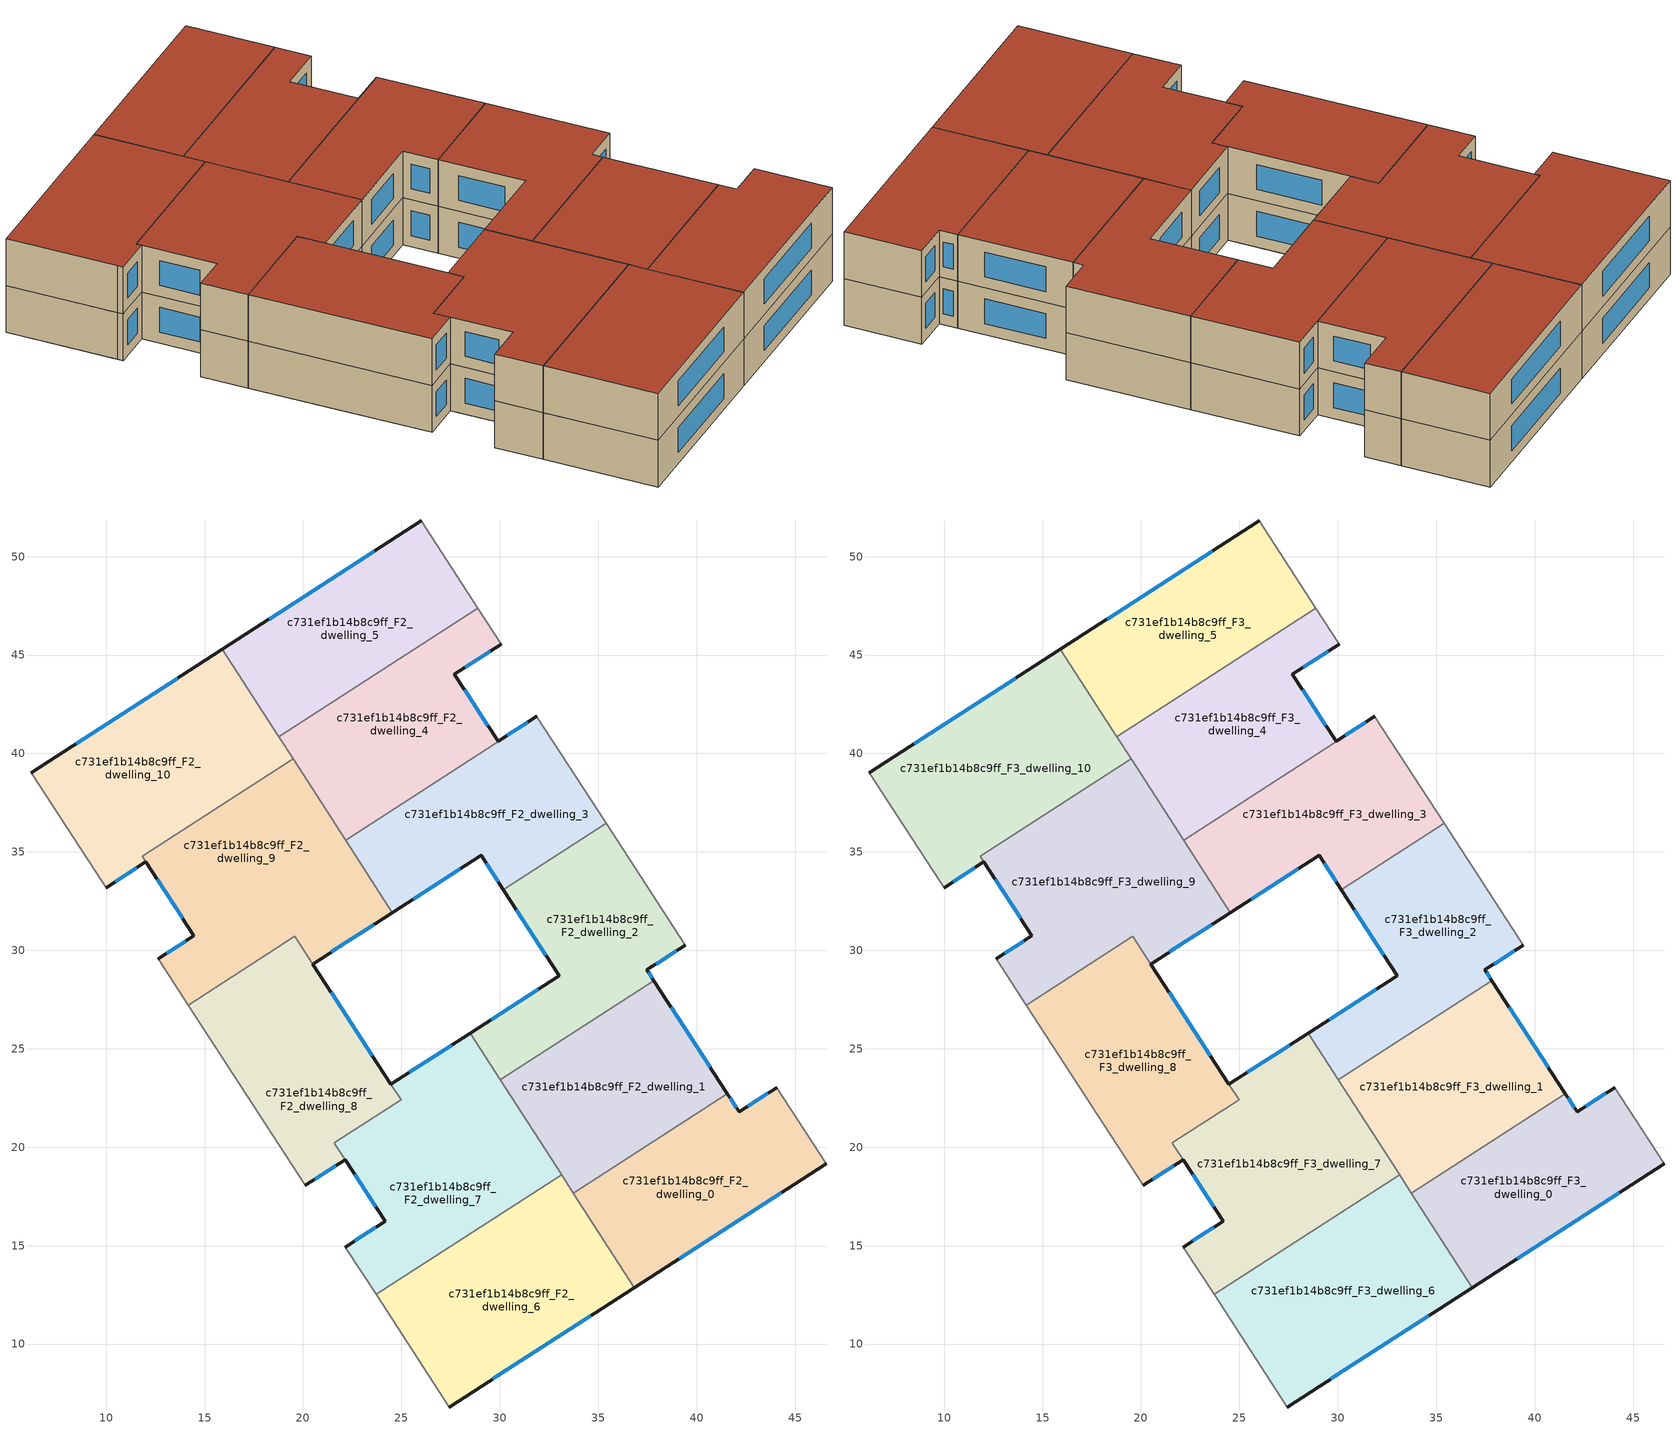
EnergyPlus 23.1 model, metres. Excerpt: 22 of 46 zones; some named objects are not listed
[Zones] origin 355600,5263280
c731ef1b14b8c9ff_F2_dwelling_0
 floor to c731ef1b14b8c9ff_F1_dwelling_0 (EU_floor_Construction): 44.06,23.02 46.57,19.15 36.84,12.87 33.74,17.67 41.56,22.72 42.16,21.8 z6
 wall outside (EU_wall_Construction): 36.84,12.87 46.57,19.15 / 44.06,23.02 42.16,21.8 41.56,22.72 z6:9
 wall to c731ef1b14b8c9ff_F2_dwelling_1 (EU_wall_Construction): 41.56,22.72 33.74,17.67 z6:9
 wall adiabatic (EU_wall_Construction): 46.57,19.15 44.06,23.02 z6:9
 wall to c731ef1b14b8c9ff_F2_dwelling_6 (EU_wall_Construction): 33.74,17.67 36.84,12.87 z6:9
 window (EU_Window_Construction): 39.12,14.35 44.29,17.68 / 42.02,22.01 41.7,22.5 / 43.62,22.73 42.6,22.08 z6.7:8.3
c731ef1b14b8c9ff_F2_dwelling_1
 floor to c731ef1b14b8c9ff_F1_dwelling_1 (EU_floor_Construction): 37.83,28.46 41.56,22.72 33.74,17.67 30.03,23.43 z6
 wall outside (EU_wall_Construction): 41.56,22.72 37.83,28.46 z6:9
 wall to c731ef1b14b8c9ff_F2_dwelling_2 (EU_wall_Construction): 37.83,28.46 30.03,23.43 z6:9
 wall to c731ef1b14b8c9ff_F2_dwelling_7 (EU_wall_Construction): 30.03,23.43 33.14,18.61 z6:9
 wall to c731ef1b14b8c9ff_F2_dwelling_6 (EU_wall_Construction): 33.14,18.6 33.74,17.67 z6:9
 window (EU_Window_Construction): 40.68,24.07 38.7,27.12 z6.7:8.3
c731ef1b14b8c9ff_F2_dwelling_10
 floor to c731ef1b14b8c9ff_F1_dwelling_11 (EU_floor_Construction): 15.91,45.29 18.9,40.66 11.23,35.71 12.02,34.5 10,33.19 6.21,39.03 z6
 floor to c731ef1b14b8c9ff_F1_dwelling_10 (EU_floor_Construction): 18.9,40.66 19.5,39.73 11.84,34.79 12.02,34.5 11.23,35.71 z6
 wall outside (EU_wall_Construction): 15.91,45.29 6.21,39.03 / 10,33.19 12.02,34.5 z6:9
 wall adiabatic (EU_wall_Construction): 6.21,39.03 9.81,33.48 10,33.19 z6:9
 wall to c731ef1b14b8c9ff_F2_dwelling_5 (EU_wall_Construction): 18.78,40.84 15.91,45.29 z6:9
 wall to c731ef1b14b8c9ff_F2_dwelling_9 (EU_wall_Construction): 12.02,34.5 11.84,34.79 19.5,39.73 z6:9
 wall to c731ef1b14b8c9ff_F2_dwelling_4 (EU_wall_Construction): 19.5,39.73 18.78,40.84 z6:9
 window (EU_Window_Construction): 13.63,43.82 8.48,40.5 / 10.48,33.5 11.55,34.19 z6.7:8.3
c731ef1b14b8c9ff_F2_dwelling_2
 floor to c731ef1b14b8c9ff_F1_dwelling_2 (EU_floor_Construction): 35.41,36.45 39.43,30.27 37.47,29.01 37.83,28.46 30.03,23.43 28.49,25.8 33.01,28.72 30.18,33.08 z6
 wall outside (EU_wall_Construction): 30.18,33.08 33.01,28.72 28.49,25.8 / 37.83,28.46 37.47,29.01 39.43,30.27 z6:9
 wall to c731ef1b14b8c9ff_F2_dwelling_3 (EU_wall_Construction): 35.41,36.45 30.18,33.08 z6:9
 wall adiabatic (EU_wall_Construction): 39.43,30.27 35.41,36.45 z6:9
 wall to c731ef1b14b8c9ff_F2_dwelling_7 (EU_wall_Construction): 28.49,25.8 30.02,23.43 z6:9
 window (EU_Window_Construction): 31.95,28.03 29.55,26.49 / 30.84,32.05 32.34,29.74 / 37.93,29.3 38.97,29.98 / 37.75,28.59 37.56,28.88 z6.7:8.3
c731ef1b14b8c9ff_F2_dwelling_3
 floor to c731ef1b14b8c9ff_F1_dwelling_3 (EU_floor_Construction): 31.89,41.88 35.41,36.45 30.18,33.08 29.04,34.83 24.54,31.92 22.17,35.6 z6
 wall outside (EU_wall_Construction): 24.54,31.92 29.04,34.83 30.18,33.08 z6:9
 wall to c731ef1b14b8c9ff_F2_dwelling_4 (EU_wall_Construction): 31.89,41.88 22.17,35.6 z6:9
 wall adiabatic (EU_wall_Construction): 35.41,36.45 31.89,41.88 z6:9
 wall to c731ef1b14b8c9ff_F2_dwelling_9 (EU_wall_Construction): 22.17,35.6 24.54,31.92 z6:9
 window (EU_Window_Construction): 25.6,32.6 27.99,34.15 / 29.31,34.42 29.91,33.49 z6.7:8.3
c731ef1b14b8c9ff_F2_dwelling_4
 floor to c731ef1b14b8c9ff_F1_dwelling_4 (EU_floor_Construction): 30.06,45.55 27.7,44.03 29.91,40.62 31.88,41.89 31.89,41.88 22.17,35.6 18.78,40.84 28.88,47.37 z6
 wall outside (EU_wall_Construction): 31.88,41.89 29.91,40.62 27.7,44.03 30.06,45.55 z6:9
 wall to c731ef1b14b8c9ff_F2_dwelling_5 (EU_wall_Construction): 28.88,47.37 18.78,40.84 z6:9
 wall adiabatic (EU_wall_Construction): 30.06,45.55 28.88,47.37 / 31.89,41.88 31.88,41.89 z6:9
 wall to c731ef1b14b8c9ff_F2_dwelling_9 (EU_wall_Construction): 19.5,39.73 22.17,35.6 z6:9
 window (EU_Window_Construction): 28.25,44.38 29.51,45.19 / 29.39,41.42 28.22,43.23 / 31.42,41.59 30.37,40.91 z6.7:8.3
c731ef1b14b8c9ff_F2_dwelling_5
 floor to c731ef1b14b8c9ff_F1_dwelling_5 (EU_floor_Construction): 26,51.81 28.88,47.37 18.78,40.84 15.91,45.29 z6
 wall outside (EU_wall_Construction): 26,51.81 15.91,45.29 z6:9
 wall adiabatic (EU_wall_Construction): 28.88,47.37 26,51.81 z6:9
 window (EU_Window_Construction): 23.63,50.28 18.28,46.82 z6.7:8.3
c731ef1b14b8c9ff_F2_dwelling_6
 floor to c731ef1b14b8c9ff_F1_dwelling_6 (EU_floor_Construction): 33.75,17.65 36.84,12.87 27.43,6.8 24.34,11.57 z6
 floor to c731ef1b14b8c9ff_F1_dwelling_7 (EU_floor_Construction): 33.14,18.61 33.75,17.65 24.34,11.57 23.72,12.52 z6
 wall outside (EU_wall_Construction): 27.43,6.8 36.84,12.87 z6:9
 wall adiabatic (EU_wall_Construction): 23.72,12.52 27.43,6.8 z6:9
 wall to c731ef1b14b8c9ff_F2_dwelling_7 (EU_wall_Construction): 33.14,18.61 23.72,12.52 z6:9
 window (EU_Window_Construction): 29.64,8.23 34.63,11.45 z6.7:8.3
c731ef1b14b8c9ff_F2_dwelling_7
 floor to c731ef1b14b8c9ff_F1_dwelling_7 (EU_floor_Construction): 30.43,22.8 33.14,18.61 23.72,12.52 22.16,14.93 24.18,16.24 23.02,18.03 z6
 floor to c731ef1b14b8c9ff_F1_dwelling_8 (EU_floor_Construction): 28.49,25.8 30.43,22.8 23.02,18.03 21.6,20.21 24.98,22.4 24.46,23.2 z6
 wall outside (EU_wall_Construction): 28.49,25.8 24.46,23.2 / 22.15,19.37 24.18,16.24 22.16,14.93 z6:9
 wall adiabatic (EU_wall_Construction): 22.16,14.93 23.72,12.52 z6:9
 wall to c731ef1b14b8c9ff_F2_dwelling_8 (EU_wall_Construction): 24.46,23.2 24.98,22.4 21.6,20.21 22.15,19.37 z6:9
 window (EU_Window_Construction): 23.71,15.93 22.63,15.24 / 27.55,25.19 25.41,23.81 / 22.63,18.63 23.71,16.97 z6.7:8.3
c731ef1b14b8c9ff_F2_dwelling_8
 floor to c731ef1b14b8c9ff_F1_dwelling_8 (EU_floor_Construction): 22.14,26.78 24.98,22.4 21.59,20.21 22.15,19.37 20.12,18.06 16.73,23.29 z6
 floor to c731ef1b14b8c9ff_F1_dwelling_9 (EU_floor_Construction): 19.59,30.71 22.14,26.78 16.73,23.29 14.18,27.22 z6
 wall outside (EU_wall_Construction): 20.12,18.06 22.15,19.37 / 24.46,23.21 20.5,29.31 z6:9
 wall adiabatic (EU_wall_Construction): 14.18,27.22 20.12,18.06 z6:9
 wall to c731ef1b14b8c9ff_F2_dwelling_9 (EU_wall_Construction): 20.5,29.31 19.59,30.71 14.18,27.22 z6:9
 window (EU_Window_Construction): 20.6,18.37 21.67,19.06 / 23.53,24.64 21.43,27.87 z6.7:8.3
c731ef1b14b8c9ff_F2_dwelling_9
 floor to c731ef1b14b8c9ff_F1_dwelling_10 (EU_floor_Construction): 19.5,39.73 22.41,35.22 14.76,30.28 12.03,34.49 11.84,34.79 z6
 floor to c731ef1b14b8c9ff_F1_dwelling_9 (EU_floor_Construction): 22.41,35.22 24.54,31.92 20.5,29.3 19.59,30.71 14.18,27.22 12.65,29.58 14.46,30.74 14.76,30.28 z6
 wall outside (EU_wall_Construction): 12.03,34.49 14.46,30.74 12.65,29.58 / 20.5,29.3 24.54,31.92 z6:9
 wall adiabatic (EU_wall_Construction): 12.65,29.58 14.18,27.22 z6:9
 window (EU_Window_Construction): 12.6,33.61 13.89,31.62 / 21.45,29.92 23.59,31.31 / 14.04,30.47 13.07,29.85 z6.7:8.3
c731ef1b14b8c9ff_F3_dwelling_0
 floor to c731ef1b14b8c9ff_F2_dwelling_0 (EU_floor_Construction): 44.06,23.02 46.57,19.15 36.84,12.87 33.74,17.67 41.56,22.72 42.16,21.8 z9
 wall outside (EU_wall_Construction): 36.84,12.87 46.57,19.15 / 44.06,23.02 42.16,21.8 41.56,22.72 z9:12
 wall to c731ef1b14b8c9ff_F3_dwelling_1 (EU_wall_Construction): 41.56,22.72 33.74,17.67 z9:12
 wall adiabatic (EU_wall_Construction): 46.57,19.15 44.06,23.02 z9:12
 wall to c731ef1b14b8c9ff_F3_dwelling_6 (EU_wall_Construction): 33.74,17.67 36.84,12.87 z9:12
 window (EU_Window_Construction): 39.12,14.35 44.29,17.68 / 42.02,22.01 41.7,22.5 / 43.62,22.73 42.6,22.08 z9.7:11.3
 roof outside (EU_roof_Construction): 46.57,19.15 44.06,23.02 42.16,21.8 41.56,22.72 33.74,17.67 36.84,12.87 z12
c731ef1b14b8c9ff_F3_dwelling_1
 floor to c731ef1b14b8c9ff_F2_dwelling_1 (EU_floor_Construction): 37.83,28.46 41.56,22.72 33.74,17.67 30.03,23.43 z9
 wall outside (EU_wall_Construction): 41.56,22.72 37.83,28.46 z9:12
 wall to c731ef1b14b8c9ff_F3_dwelling_2 (EU_wall_Construction): 37.83,28.46 30.03,23.43 z9:12
 wall to c731ef1b14b8c9ff_F3_dwelling_7 (EU_wall_Construction): 30.03,23.43 33.14,18.61 z9:12
 wall to c731ef1b14b8c9ff_F3_dwelling_6 (EU_wall_Construction): 33.14,18.6 33.74,17.67 z9:12
 window (EU_Window_Construction): 40.68,24.07 38.7,27.12 z9.7:11.3
 roof outside (EU_roof_Construction): 41.56,22.72 37.83,28.46 30.03,23.43 33.74,17.67 z12
c731ef1b14b8c9ff_F3_dwelling_10
 floor to c731ef1b14b8c9ff_F2_dwelling_10 (EU_floor_Construction): 15.91,45.29 19.5,39.73 11.84,34.79 12.02,34.5 10,33.19 9.81,33.48 6.21,39.03 z9
 wall outside (EU_wall_Construction): 15.91,45.29 6.21,39.03 / 10,33.19 12.02,34.5 z9:12
 wall adiabatic (EU_wall_Construction): 6.21,39.03 9.81,33.48 10,33.19 z9:12
 wall to c731ef1b14b8c9ff_F3_dwelling_5 (EU_wall_Construction): 18.78,40.84 15.91,45.29 z9:12
 wall to c731ef1b14b8c9ff_F3_dwelling_9 (EU_wall_Construction): 12.02,34.5 11.84,34.79 19.5,39.73 z9:12
 wall to c731ef1b14b8c9ff_F3_dwelling_4 (EU_wall_Construction): 19.5,39.73 18.78,40.84 z9:12
 window (EU_Window_Construction): 13.63,43.82 8.48,40.5 / 10.48,33.5 11.55,34.19 z9.7:11.3
 roof outside (EU_roof_Construction): 19.5,39.73 15.91,45.29 6.21,39.03 9.81,33.48 10,33.19 12.02,34.5 11.84,34.79 z12
c731ef1b14b8c9ff_F3_dwelling_2
 floor to c731ef1b14b8c9ff_F2_dwelling_2 (EU_floor_Construction): 35.41,36.45 39.43,30.27 37.47,29.01 37.83,28.46 30.03,23.43 28.49,25.8 33.01,28.72 30.18,33.08 z9
 wall outside (EU_wall_Construction): 30.18,33.08 33.01,28.72 28.49,25.8 / 37.83,28.46 37.47,29.01 39.43,30.27 z9:12
 wall to c731ef1b14b8c9ff_F3_dwelling_3 (EU_wall_Construction): 35.41,36.45 30.18,33.08 z9:12
 wall adiabatic (EU_wall_Construction): 39.43,30.27 35.41,36.45 z9:12
 wall to c731ef1b14b8c9ff_F3_dwelling_7 (EU_wall_Construction): 28.49,25.8 30.02,23.43 z9:12
 window (EU_Window_Construction): 31.95,28.03 29.55,26.49 / 30.84,32.05 32.34,29.74 / 37.93,29.3 38.97,29.98 / 37.75,28.59 37.56,28.88 z9.7:11.3
 roof outside (EU_roof_Construction): 37.83,28.46 37.47,29.01 39.43,30.27 35.41,36.45 30.18,33.08 33.01,28.72 28.49,25.8 30.03,23.43 z12
c731ef1b14b8c9ff_F3_dwelling_3
 floor to c731ef1b14b8c9ff_F2_dwelling_3 (EU_floor_Construction): 31.89,41.88 35.41,36.45 30.18,33.08 29.04,34.83 24.54,31.92 22.17,35.6 z9
 wall outside (EU_wall_Construction): 24.54,31.92 29.04,34.83 30.18,33.08 z9:12
 wall to c731ef1b14b8c9ff_F3_dwelling_4 (EU_wall_Construction): 31.89,41.88 22.17,35.6 z9:12
 wall adiabatic (EU_wall_Construction): 35.41,36.45 31.89,41.88 z9:12
 wall to c731ef1b14b8c9ff_F3_dwelling_9 (EU_wall_Construction): 22.17,35.6 24.54,31.92 z9:12
 window (EU_Window_Construction): 25.6,32.6 27.99,34.15 / 29.31,34.42 29.91,33.49 z9.7:11.3
 roof outside (EU_roof_Construction): 35.41,36.45 31.89,41.88 22.17,35.6 24.54,31.92 29.04,34.83 30.18,33.08 z12
c731ef1b14b8c9ff_F3_dwelling_4
 floor to c731ef1b14b8c9ff_F2_dwelling_4 (EU_floor_Construction): 30.06,45.55 27.7,44.03 29.91,40.62 31.88,41.89 31.89,41.88 22.17,35.6 18.78,40.84 28.88,47.37 z9
 wall outside (EU_wall_Construction): 31.88,41.89 29.91,40.62 27.7,44.03 30.06,45.55 z9:12
 wall to c731ef1b14b8c9ff_F3_dwelling_5 (EU_wall_Construction): 28.88,47.37 18.78,40.84 z9:12
 wall adiabatic (EU_wall_Construction): 30.06,45.55 28.88,47.37 / 31.89,41.88 31.88,41.89 z9:12
 wall to c731ef1b14b8c9ff_F3_dwelling_9 (EU_wall_Construction): 19.5,39.73 22.17,35.6 z9:12
 window (EU_Window_Construction): 28.25,44.38 29.51,45.19 / 29.39,41.42 28.22,43.23 / 31.42,41.59 30.37,40.91 z9.7:11.3
 roof outside (EU_roof_Construction): 29.91,40.62 27.7,44.03 30.06,45.55 28.88,47.37 18.78,40.84 22.17,35.6 31.89,41.88 31.88,41.89 z12
c731ef1b14b8c9ff_F3_dwelling_5
 floor to c731ef1b14b8c9ff_F2_dwelling_5 (EU_floor_Construction): 26,51.81 28.88,47.37 18.78,40.84 15.91,45.29 z9
 wall outside (EU_wall_Construction): 26,51.81 15.91,45.29 z9:12
 wall adiabatic (EU_wall_Construction): 28.88,47.37 26,51.81 z9:12
 window (EU_Window_Construction): 23.63,50.28 18.28,46.82 z9.7:11.3
 roof outside (EU_roof_Construction): 28.88,47.37 26,51.81 15.91,45.29 18.78,40.84 z12
c731ef1b14b8c9ff_F3_dwelling_6
 floor to c731ef1b14b8c9ff_F2_dwelling_6 (EU_floor_Construction): 33.14,18.61 36.84,12.87 27.43,6.8 23.72,12.52 z9
 wall outside (EU_wall_Construction): 27.43,6.8 36.84,12.87 z9:12
 wall adiabatic (EU_wall_Construction): 23.72,12.52 27.43,6.8 z9:12
 wall to c731ef1b14b8c9ff_F3_dwelling_7 (EU_wall_Construction): 33.14,18.61 23.72,12.52 z9:12
 window (EU_Window_Construction): 29.64,8.23 34.63,11.45 z9.7:11.3
 roof outside (EU_roof_Construction): 36.84,12.87 33.14,18.61 23.72,12.52 27.43,6.8 z12
c731ef1b14b8c9ff_F3_dwelling_7
 floor to c731ef1b14b8c9ff_F2_dwelling_7 (EU_floor_Construction): 28.49,25.8 33.14,18.61 23.72,12.52 22.16,14.93 24.18,16.24 21.6,20.21 24.98,22.4 24.46,23.2 z9
 wall outside (EU_wall_Construction): 28.49,25.8 24.46,23.2 / 22.15,19.37 24.18,16.24 22.16,14.93 z9:12
 wall adiabatic (EU_wall_Construction): 22.16,14.93 23.72,12.52 z9:12
 wall to c731ef1b14b8c9ff_F3_dwelling_8 (EU_wall_Construction): 24.46,23.2 24.98,22.4 21.6,20.21 22.15,19.37 z9:12
 window (EU_Window_Construction): 23.71,15.93 22.63,15.24 / 27.55,25.19 25.41,23.81 / 22.63,18.63 23.71,16.97 z9.7:11.3
 roof outside (EU_roof_Construction): 33.14,18.61 28.49,25.8 24.46,23.2 24.98,22.4 21.6,20.21 24.18,16.24 22.16,14.93 23.72,12.52 z12
c731ef1b14b8c9ff_F3_dwelling_8
 floor to c731ef1b14b8c9ff_F2_dwelling_8 (EU_floor_Construction): 19.59,30.71 24.98,22.4 21.59,20.21 22.15,19.37 20.12,18.06 14.18,27.22 z9
 wall outside (EU_wall_Construction): 20.12,18.06 22.15,19.37 / 24.46,23.21 20.5,29.31 z9:12
 wall adiabatic (EU_wall_Construction): 14.18,27.22 20.12,18.06 z9:12
 wall to c731ef1b14b8c9ff_F3_dwelling_9 (EU_wall_Construction): 20.5,29.31 19.59,30.71 14.18,27.22 z9:12
 window (EU_Window_Construction): 20.6,18.37 21.67,19.06 / 23.53,24.64 21.43,27.87 z9.7:11.3
 roof outside (EU_roof_Construction): 22.15,19.37 21.59,20.21 24.98,22.4 19.59,30.71 14.18,27.22 20.12,18.06 z12
c731ef1b14b8c9ff_F3_dwelling_9
 floor to c731ef1b14b8c9ff_F2_dwelling_9 (EU_floor_Construction): 19.5,39.73 24.54,31.92 20.5,29.3 19.59,30.71 14.18,27.22 12.65,29.58 14.46,30.74 12.02,34.5 11.84,34.79 z9
 wall outside (EU_wall_Construction): 12.03,34.49 14.46,30.74 12.65,29.58 / 20.5,29.3 24.54,31.92 z9:12
 wall adiabatic (EU_wall_Construction): 12.65,29.58 14.18,27.22 z9:12
 window (EU_Window_Construction): 12.6,33.61 13.89,31.62 / 21.45,29.92 23.59,31.31 / 14.04,30.47 13.07,29.85 z9.7:11.3
 roof outside (EU_roof_Construction): 20.5,29.3 24.54,31.92 19.5,39.73 11.84,34.79 12.02,34.5 14.46,30.74 12.65,29.58 14.18,27.22 19.59,30.71 z12
[Building]
EU S2 Campaign: North Axis=0; Terrain=City; Solar Distribution=FullExterior
[Site:Location]
Budapest.Ferenc.Liszt.Intl.AP: Latitude=47.437; Longitude=19.256; Time Zone=1; Elevation=185
[SizingPeriod:WeatherFileDays]
AnnualSizingPeriod: Begin Month=1; Begin Day of Month=1; End Month=12; End Day of Month=31; Day of Week for Start Day=Monday; Use Weather File Daylight Saving Period=No; Use Weather File Rain and Snow Indicators=No
[MATERIAL]
EU_InternalMass_Material: Roughness=MediumRough; Thickness=0.1; Conductivity=1; Density=1800; Specific Heat=900; Thermal Absorptance=0.9; Solar Absorptance=0.7; Visible Absorptance=0.7
[MATERIAL:NOMASS] Roughness=MediumRough; Thermal Absorptance=0.9; Solar Absorptance=0.7; Visible Absorptance=0.7
Name | Thermal Resistance
EU_wall_NoMass | 0.832559
EU_roof_NoMass | 1.39638
EU_floor_NoMass | 0.872794
[WINDOWMATERIAL:SIMPLEGLAZINGSYSTEM]
EU_Window_SimpleGlazing: UFactor=2.79869; Solar Heat Gain Coefficient=0.75; Visible Transmittance=0.75
[CONSTRUCTION]
EU_wall_Construction: EU_wall_NoMass
EU_roof_Construction: EU_roof_NoMass
EU_floor_Construction: EU_floor_NoMass
EU_Window_Construction: EU_Window_SimpleGlazing
EU_InternalMass_Construction: EU_InternalMass_Material
[ZONE] Type=1; Multiplier=1; Ceiling Height=autocalculate; Floor Area=autocalculate; Part of Total Floor Area=Yes
Name | Volume
c731ef1b14b8c9ff_F2_dwelling_0; c731ef1b14b8c9ff_F3_dwelling_0; c731ef1b14b8c9ff_F2_dwelling_2; c731ef1b14b8c9ff_F3_dwelling_2 | 191.009
c731ef1b14b8c9ff_F2_dwelling_1; c731ef1b14b8c9ff_F3_dwelling_1 | 191.015
c731ef1b14b8c9ff_F2_dwelling_10; c731ef1b14b8c9ff_F3_dwelling_10 | 231.713
c731ef1b14b8c9ff_F2_dwelling_3; c731ef1b14b8c9ff_F3_dwelling_3 | 191.017
c731ef1b14b8c9ff_F2_dwelling_4; c731ef1b14b8c9ff_F3_dwelling_4 | 191.026
c731ef1b14b8c9ff_F2_dwelling_5; c731ef1b14b8c9ff_F3_dwelling_5 | 191.001
c731ef1b14b8c9ff_F2_dwelling_6; c731ef1b14b8c9ff_F3_dwelling_6 | 229.238
c731ef1b14b8c9ff_F2_dwelling_7; c731ef1b14b8c9ff_F3_dwelling_7 | 235.623
c731ef1b14b8c9ff_F2_dwelling_8; c731ef1b14b8c9ff_F3_dwelling_8 | 198.636
c731ef1b14b8c9ff_F2_dwelling_9 | 250.873
c731ef1b14b8c9ff_F3_dwelling_9 | 250.875
[INTERNALMASS] Construction=EU_InternalMass_Construction
Name | Zone or ZoneList | Surface Area
c731ef1b14b8c9ff_F2_dwelling_0_EU_InternalMass | c731ef1b14b8c9ff_F2_dwelling_0 | 63.6699
c731ef1b14b8c9ff_F2_dwelling_1_EU_InternalMass | c731ef1b14b8c9ff_F2_dwelling_1 | 63.6718
c731ef1b14b8c9ff_F2_dwelling_2_EU_InternalMass | c731ef1b14b8c9ff_F2_dwelling_2 | 63.6697
c731ef1b14b8c9ff_F2_dwelling_3_EU_InternalMass | c731ef1b14b8c9ff_F2_dwelling_3 | 63.6724
c731ef1b14b8c9ff_F2_dwelling_4_EU_InternalMass | c731ef1b14b8c9ff_F2_dwelling_4 | 63.6755
c731ef1b14b8c9ff_F2_dwelling_5_EU_InternalMass | c731ef1b14b8c9ff_F2_dwelling_5 | 63.6669
c731ef1b14b8c9ff_F2_dwelling_6_EU_InternalMass | c731ef1b14b8c9ff_F2_dwelling_6 | 76.4127
c731ef1b14b8c9ff_F2_dwelling_7_EU_InternalMass | c731ef1b14b8c9ff_F2_dwelling_7 | 78.5555
c731ef1b14b8c9ff_F2_dwelling_8_EU_InternalMass | c731ef1b14b8c9ff_F2_dwelling_8 | 66.2087
c731ef1b14b8c9ff_F2_dwelling_9_EU_InternalMass | c731ef1b14b8c9ff_F2_dwelling_9 | 83.6255
c731ef1b14b8c9ff_F2_dwelling_10_EU_InternalMass | c731ef1b14b8c9ff_F2_dwelling_10 | 77.2389
c731ef1b14b8c9ff_F3_dwelling_0_EU_InternalMass | c731ef1b14b8c9ff_F3_dwelling_0 | 63.6699
c731ef1b14b8c9ff_F3_dwelling_1_EU_InternalMass | c731ef1b14b8c9ff_F3_dwelling_1 | 63.6718
c731ef1b14b8c9ff_F3_dwelling_2_EU_InternalMass | c731ef1b14b8c9ff_F3_dwelling_2 | 63.6697
c731ef1b14b8c9ff_F3_dwelling_3_EU_InternalMass | c731ef1b14b8c9ff_F3_dwelling_3 | 63.6724
c731ef1b14b8c9ff_F3_dwelling_4_EU_InternalMass | c731ef1b14b8c9ff_F3_dwelling_4 | 63.6755
c731ef1b14b8c9ff_F3_dwelling_5_EU_InternalMass | c731ef1b14b8c9ff_F3_dwelling_5 | 63.6669
c731ef1b14b8c9ff_F3_dwelling_6_EU_InternalMass | c731ef1b14b8c9ff_F3_dwelling_6 | 76.4127
c731ef1b14b8c9ff_F3_dwelling_7_EU_InternalMass | c731ef1b14b8c9ff_F3_dwelling_7 | 78.5555
c731ef1b14b8c9ff_F3_dwelling_8_EU_InternalMass | c731ef1b14b8c9ff_F3_dwelling_8 | 66.2087
c731ef1b14b8c9ff_F3_dwelling_9_EU_InternalMass | c731ef1b14b8c9ff_F3_dwelling_9 | 83.6255
c731ef1b14b8c9ff_F3_dwelling_10_EU_InternalMass | c731ef1b14b8c9ff_F3_dwelling_10 | 77.2389
[OTHEREQUIPMENT] Fuel Type=Electricity; Design Level Calculation Method=Watts/Area; Power per Zone Floor Area=1; Fraction Latent=0; Fraction Radiant=0; Fraction Lost=0; Carbon Dioxide Generation Rate=0; EndUse Subcategory=EU_Step8_InternalGains
Name | Zone or ZoneList or Space or SpaceList | Schedule
EU_Step8_InternalGain_c731ef1b14b8c9ff_F2_dwelling_0_f000 | c731ef1b14b8c9ff_F2_dwelling_0 | EU_Step8_GainSchedule_c731ef1b14b8c9ff_F2_dwelling_0_f000
EU_Step8_InternalGain_c731ef1b14b8c9ff_F2_dwelling_1_f000 | c731ef1b14b8c9ff_F2_dwelling_1 | EU_Step8_GainSchedule_c731ef1b14b8c9ff_F2_dwelling_1_f000
EU_Step8_InternalGain_c731ef1b14b8c9ff_F2_dwelling_2_f000 | c731ef1b14b8c9ff_F2_dwelling_2 | EU_Step8_GainSchedule_c731ef1b14b8c9ff_F2_dwelling_2_f000
EU_Step8_InternalGain_c731ef1b14b8c9ff_F2_dwelling_3_f000 | c731ef1b14b8c9ff_F2_dwelling_3 | EU_Step8_GainSchedule_c731ef1b14b8c9ff_F2_dwelling_3_f000
EU_Step8_InternalGain_c731ef1b14b8c9ff_F2_dwelling_4_f000 | c731ef1b14b8c9ff_F2_dwelling_4 | EU_Step8_GainSchedule_c731ef1b14b8c9ff_F2_dwelling_4_f000
EU_Step8_InternalGain_c731ef1b14b8c9ff_F2_dwelling_5_f000 | c731ef1b14b8c9ff_F2_dwelling_5 | EU_Step8_GainSchedule_c731ef1b14b8c9ff_F2_dwelling_5_f000
EU_Step8_InternalGain_c731ef1b14b8c9ff_F2_dwelling_6_f000 | c731ef1b14b8c9ff_F2_dwelling_6 | EU_Step8_GainSchedule_c731ef1b14b8c9ff_F2_dwelling_6_f000
EU_Step8_InternalGain_c731ef1b14b8c9ff_F2_dwelling_7_f000 | c731ef1b14b8c9ff_F2_dwelling_7 | EU_Step8_GainSchedule_c731ef1b14b8c9ff_F2_dwelling_7_f000
EU_Step8_InternalGain_c731ef1b14b8c9ff_F2_dwelling_8_f000 | c731ef1b14b8c9ff_F2_dwelling_8 | EU_Step8_GainSchedule_c731ef1b14b8c9ff_F2_dwelling_8_f000
EU_Step8_InternalGain_c731ef1b14b8c9ff_F2_dwelling_9_f000 | c731ef1b14b8c9ff_F2_dwelling_9 | EU_Step8_GainSchedule_c731ef1b14b8c9ff_F2_dwelling_9_f000
EU_Step8_InternalGain_c731ef1b14b8c9ff_F2_dwelling_10_f000 | c731ef1b14b8c9ff_F2_dwelling_10 | EU_Step8_GainSchedule_c731ef1b14b8c9ff_F2_dwelling_10_f000
EU_Step8_InternalGain_c731ef1b14b8c9ff_F3_dwelling_0_f000 | c731ef1b14b8c9ff_F3_dwelling_0 | EU_Step8_GainSchedule_c731ef1b14b8c9ff_F3_dwelling_0_f000
EU_Step8_InternalGain_c731ef1b14b8c9ff_F3_dwelling_1_f000 | c731ef1b14b8c9ff_F3_dwelling_1 | EU_Step8_GainSchedule_c731ef1b14b8c9ff_F3_dwelling_1_f000
EU_Step8_InternalGain_c731ef1b14b8c9ff_F3_dwelling_2_f000 | c731ef1b14b8c9ff_F3_dwelling_2 | EU_Step8_GainSchedule_c731ef1b14b8c9ff_F3_dwelling_2_f000
EU_Step8_InternalGain_c731ef1b14b8c9ff_F3_dwelling_3_f000 | c731ef1b14b8c9ff_F3_dwelling_3 | EU_Step8_GainSchedule_c731ef1b14b8c9ff_F3_dwelling_3_f000
EU_Step8_InternalGain_c731ef1b14b8c9ff_F3_dwelling_4_f000 | c731ef1b14b8c9ff_F3_dwelling_4 | EU_Step8_GainSchedule_c731ef1b14b8c9ff_F3_dwelling_4_f000
EU_Step8_InternalGain_c731ef1b14b8c9ff_F3_dwelling_5_f000 | c731ef1b14b8c9ff_F3_dwelling_5 | EU_Step8_GainSchedule_c731ef1b14b8c9ff_F3_dwelling_5_f000
EU_Step8_InternalGain_c731ef1b14b8c9ff_F3_dwelling_6_f000 | c731ef1b14b8c9ff_F3_dwelling_6 | EU_Step8_GainSchedule_c731ef1b14b8c9ff_F3_dwelling_6_f000
EU_Step8_InternalGain_c731ef1b14b8c9ff_F3_dwelling_7_f000 | c731ef1b14b8c9ff_F3_dwelling_7 | EU_Step8_GainSchedule_c731ef1b14b8c9ff_F3_dwelling_7_f000
EU_Step8_InternalGain_c731ef1b14b8c9ff_F3_dwelling_8_f000 | c731ef1b14b8c9ff_F3_dwelling_8 | EU_Step8_GainSchedule_c731ef1b14b8c9ff_F3_dwelling_8_f000
EU_Step8_InternalGain_c731ef1b14b8c9ff_F3_dwelling_9_f000 | c731ef1b14b8c9ff_F3_dwelling_9 | EU_Step8_GainSchedule_c731ef1b14b8c9ff_F3_dwelling_9_f000
EU_Step8_InternalGain_c731ef1b14b8c9ff_F3_dwelling_10_f000 | c731ef1b14b8c9ff_F3_dwelling_10 | EU_Step8_GainSchedule_c731ef1b14b8c9ff_F3_dwelling_10_f000
[ZONEVENTILATION:DESIGNFLOWRATE] Schedule=EU_AlwaysOn; Design Flow Rate Calculation Method=AirChanges/Hour; Air Changes per Hour=0.475469; Ventilation Type=Natural; Fan Pressure Rise=0; Fan Total Efficiency=1; Constant Term Coefficient=1; Temperature Term Coefficient=0; Velocity Term Coefficient=0; Velocity Squared Term Coefficient=0; Minimum Indoor Temperature=-100; Maximum Indoor Temperature=100; Delta Temperature=-100; Minimum Outdoor Temperature=-100; Maximum Outdoor Temperature=100; Maximum Wind Speed=40
Name | Zone or ZoneList or Space or SpaceList
EU_ConstantAir_c731ef1b14b8c9ff_F2_dwelling_0 | c731ef1b14b8c9ff_F2_dwelling_0
EU_ConstantAir_c731ef1b14b8c9ff_F2_dwelling_1 | c731ef1b14b8c9ff_F2_dwelling_1
EU_ConstantAir_c731ef1b14b8c9ff_F2_dwelling_2 | c731ef1b14b8c9ff_F2_dwelling_2
EU_ConstantAir_c731ef1b14b8c9ff_F2_dwelling_3 | c731ef1b14b8c9ff_F2_dwelling_3
EU_ConstantAir_c731ef1b14b8c9ff_F2_dwelling_4 | c731ef1b14b8c9ff_F2_dwelling_4
EU_ConstantAir_c731ef1b14b8c9ff_F2_dwelling_5 | c731ef1b14b8c9ff_F2_dwelling_5
EU_ConstantAir_c731ef1b14b8c9ff_F2_dwelling_6 | c731ef1b14b8c9ff_F2_dwelling_6
EU_ConstantAir_c731ef1b14b8c9ff_F2_dwelling_7 | c731ef1b14b8c9ff_F2_dwelling_7
EU_ConstantAir_c731ef1b14b8c9ff_F2_dwelling_8 | c731ef1b14b8c9ff_F2_dwelling_8
EU_ConstantAir_c731ef1b14b8c9ff_F2_dwelling_9 | c731ef1b14b8c9ff_F2_dwelling_9
EU_ConstantAir_c731ef1b14b8c9ff_F2_dwelling_10 | c731ef1b14b8c9ff_F2_dwelling_10
EU_ConstantAir_c731ef1b14b8c9ff_F3_dwelling_0 | c731ef1b14b8c9ff_F3_dwelling_0
EU_ConstantAir_c731ef1b14b8c9ff_F3_dwelling_1 | c731ef1b14b8c9ff_F3_dwelling_1
EU_ConstantAir_c731ef1b14b8c9ff_F3_dwelling_2 | c731ef1b14b8c9ff_F3_dwelling_2
EU_ConstantAir_c731ef1b14b8c9ff_F3_dwelling_3 | c731ef1b14b8c9ff_F3_dwelling_3
EU_ConstantAir_c731ef1b14b8c9ff_F3_dwelling_4 | c731ef1b14b8c9ff_F3_dwelling_4
EU_ConstantAir_c731ef1b14b8c9ff_F3_dwelling_5 | c731ef1b14b8c9ff_F3_dwelling_5
EU_ConstantAir_c731ef1b14b8c9ff_F3_dwelling_6 | c731ef1b14b8c9ff_F3_dwelling_6
EU_ConstantAir_c731ef1b14b8c9ff_F3_dwelling_7 | c731ef1b14b8c9ff_F3_dwelling_7
EU_ConstantAir_c731ef1b14b8c9ff_F3_dwelling_8 | c731ef1b14b8c9ff_F3_dwelling_8
EU_ConstantAir_c731ef1b14b8c9ff_F3_dwelling_9 | c731ef1b14b8c9ff_F3_dwelling_9
EU_ConstantAir_c731ef1b14b8c9ff_F3_dwelling_10 | c731ef1b14b8c9ff_F3_dwelling_10
[HVACTEMPLATE:ZONE:IDEALLOADSAIRSYSTEM] System Availability Schedule=EU_AlwaysOn; Maximum Heating Supply Air Temperature=50; Minimum Cooling Supply Air Temperature=13; Maximum Heating Supply Air Humidity Ratio=0.0156; Minimum Cooling Supply Air Humidity Ratio=0.0077; Heating Limit=NoLimit; Cooling Limit=NoLimit; Heating Availability Schedule=EU_AlwaysOn; Cooling Availability Schedule=EU_CoolingOff; Dehumidification Control Type=ConstantSensibleHeatRatio; Cooling Sensible Heat Ratio=0.7; Dehumidification Setpoint=60; Humidification Control Type=None; Humidification Setpoint=30; Outdoor Air Method=None; Outdoor Air Flow Rate per Person=0.00944; Outdoor Air Flow Rate per Zone Floor Area=0; Outdoor Air Flow Rate per Zone=0; Demand Controlled Ventilation Type=None; Outdoor Air Economizer Type=NoEconomizer; Heat Recovery Type=None; Sensible Heat Recovery Effectiveness=0.7; Latent Heat Recovery Effectiveness=0.65
Name | Template Thermostat
c731ef1b14b8c9ff_F2_dwelling_0 | EU_HeatOnly_c731ef1b14b8c9ff_F2_dwelling_0
c731ef1b14b8c9ff_F2_dwelling_1 | EU_HeatOnly_c731ef1b14b8c9ff_F2_dwelling_1
c731ef1b14b8c9ff_F2_dwelling_2 | EU_HeatOnly_c731ef1b14b8c9ff_F2_dwelling_2
c731ef1b14b8c9ff_F2_dwelling_3 | EU_HeatOnly_c731ef1b14b8c9ff_F2_dwelling_3
c731ef1b14b8c9ff_F2_dwelling_4 | EU_HeatOnly_c731ef1b14b8c9ff_F2_dwelling_4
c731ef1b14b8c9ff_F2_dwelling_5 | EU_HeatOnly_c731ef1b14b8c9ff_F2_dwelling_5
c731ef1b14b8c9ff_F2_dwelling_6 | EU_HeatOnly_c731ef1b14b8c9ff_F2_dwelling_6
c731ef1b14b8c9ff_F2_dwelling_7 | EU_HeatOnly_c731ef1b14b8c9ff_F2_dwelling_7
c731ef1b14b8c9ff_F2_dwelling_8 | EU_HeatOnly_c731ef1b14b8c9ff_F2_dwelling_8
c731ef1b14b8c9ff_F2_dwelling_9 | EU_HeatOnly_c731ef1b14b8c9ff_F2_dwelling_9
c731ef1b14b8c9ff_F2_dwelling_10 | EU_HeatOnly_c731ef1b14b8c9ff_F2_dwelling_10
c731ef1b14b8c9ff_F3_dwelling_0 | EU_HeatOnly_c731ef1b14b8c9ff_F3_dwelling_0
c731ef1b14b8c9ff_F3_dwelling_1 | EU_HeatOnly_c731ef1b14b8c9ff_F3_dwelling_1
c731ef1b14b8c9ff_F3_dwelling_2 | EU_HeatOnly_c731ef1b14b8c9ff_F3_dwelling_2
c731ef1b14b8c9ff_F3_dwelling_3 | EU_HeatOnly_c731ef1b14b8c9ff_F3_dwelling_3
c731ef1b14b8c9ff_F3_dwelling_4 | EU_HeatOnly_c731ef1b14b8c9ff_F3_dwelling_4
c731ef1b14b8c9ff_F3_dwelling_5 | EU_HeatOnly_c731ef1b14b8c9ff_F3_dwelling_5
c731ef1b14b8c9ff_F3_dwelling_6 | EU_HeatOnly_c731ef1b14b8c9ff_F3_dwelling_6
c731ef1b14b8c9ff_F3_dwelling_7 | EU_HeatOnly_c731ef1b14b8c9ff_F3_dwelling_7
c731ef1b14b8c9ff_F3_dwelling_8 | EU_HeatOnly_c731ef1b14b8c9ff_F3_dwelling_8
c731ef1b14b8c9ff_F3_dwelling_9 | EU_HeatOnly_c731ef1b14b8c9ff_F3_dwelling_9
c731ef1b14b8c9ff_F3_dwelling_10 | EU_HeatOnly_c731ef1b14b8c9ff_F3_dwelling_10
[SIZING:ZONE] Zone Cooling Design Supply Air Temperature Input Method=SupplyAirTemperature; Zone Cooling Design Supply Air Temperature=13; Zone Heating Design Supply Air Temperature Input Method=SupplyAirTemperature; Zone Heating Design Supply Air Temperature=50; Zone Cooling Design Supply Air Humidity Ratio=0.008; Zone Heating Design Supply Air Humidity Ratio=0.008; Cooling Design Air Flow Method=DesignDay; Cooling Design Air Flow Rate=0; Cooling Minimum Air Flow per Zone Floor Area=0.000762; Cooling Minimum Air Flow=0; Cooling Minimum Air Flow Fraction=0.2; Heating Design Air Flow Method=DesignDay; Heating Design Air Flow Rate=0; Heating Maximum Air Flow per Zone Floor Area=0.002032; Heating Maximum Air Flow=0.141576; Heating Maximum Air Flow Fraction=0.3; Account for Dedicated Outdoor Air System=No; Dedicated Outdoor Air System Control Strategy=NeutralSupplyAir; Dedicated Outdoor Air Low Setpoint Temperature for Design=autosize; Dedicated Outdoor Air High Setpoint Temperature for Design=autosize; Zone Load Sizing Method=Sensible Load Only No Latent Load; Zone Latent Cooling Design Supply Air Humidity Ratio Input Method=HumidityRatioDifference; Zone Cooling Design Supply Air Humidity Ratio Difference=0.005; Zone Latent Heating Design Supply Air Humidity Ratio Input Method=HumidityRatioDifference; Zone Humidification Design Supply Air Humidity Ratio Difference=0.005
c731ef1b14b8c9ff_F2_dwelling_0; c731ef1b14b8c9ff_F2_dwelling_1; c731ef1b14b8c9ff_F2_dwelling_2; c731ef1b14b8c9ff_F2_dwelling_3; c731ef1b14b8c9ff_F2_dwelling_4; c731ef1b14b8c9ff_F2_dwelling_5; c731ef1b14b8c9ff_F2_dwelling_6; c731ef1b14b8c9ff_F2_dwelling_7; c731ef1b14b8c9ff_F2_dwelling_8; c731ef1b14b8c9ff_F2_dwelling_9; c731ef1b14b8c9ff_F2_dwelling_10; c731ef1b14b8c9ff_F3_dwelling_0; c731ef1b14b8c9ff_F3_dwelling_1; c731ef1b14b8c9ff_F3_dwelling_2; c731ef1b14b8c9ff_F3_dwelling_3; c731ef1b14b8c9ff_F3_dwelling_4; c731ef1b14b8c9ff_F3_dwelling_5; c731ef1b14b8c9ff_F3_dwelling_6; c731ef1b14b8c9ff_F3_dwelling_7; c731ef1b14b8c9ff_F3_dwelling_8; c731ef1b14b8c9ff_F3_dwelling_9; c731ef1b14b8c9ff_F3_dwelling_10
[SCHEDULE:CONSTANT]
Name | Hourly Value
EU_AlwaysOn | 1
EU_CoolingOff | 0
[SCHEDULE:FILE] Column Number=1; Rows to Skip at Top=0; Number of Hours of Data=8760; Column Separator=Comma; Interpolate to Timestep=No; Minutes per Item=60; Adjust Schedule for Daylight Savings=Yes
Name | File
EU_Step8_GainSchedule_c731ef1b14b8c9ff_F2_dwelling_0_f000 | ../../schedules/c731ef1b14b8c9ff/c731ef1b14b8c9ff_F2_dwelling_0_f000_gain.csv
EU_Step8_GainSchedule_c731ef1b14b8c9ff_F2_dwelling_1_f000 | ../../schedules/c731ef1b14b8c9ff/c731ef1b14b8c9ff_F2_dwelling_1_f000_gain.csv
EU_Step8_GainSchedule_c731ef1b14b8c9ff_F2_dwelling_2_f000 | ../../schedules/c731ef1b14b8c9ff/c731ef1b14b8c9ff_F2_dwelling_2_f000_gain.csv
EU_Step8_GainSchedule_c731ef1b14b8c9ff_F2_dwelling_3_f000 | ../../schedules/c731ef1b14b8c9ff/c731ef1b14b8c9ff_F2_dwelling_3_f000_gain.csv
EU_Step8_GainSchedule_c731ef1b14b8c9ff_F2_dwelling_4_f000 | ../../schedules/c731ef1b14b8c9ff/c731ef1b14b8c9ff_F2_dwelling_4_f000_gain.csv
EU_Step8_GainSchedule_c731ef1b14b8c9ff_F2_dwelling_5_f000 | ../../schedules/c731ef1b14b8c9ff/c731ef1b14b8c9ff_F2_dwelling_5_f000_gain.csv
EU_Step8_GainSchedule_c731ef1b14b8c9ff_F2_dwelling_6_f000 | ../../schedules/c731ef1b14b8c9ff/c731ef1b14b8c9ff_F2_dwelling_6_f000_gain.csv
EU_Step8_GainSchedule_c731ef1b14b8c9ff_F2_dwelling_7_f000 | ../../schedules/c731ef1b14b8c9ff/c731ef1b14b8c9ff_F2_dwelling_7_f000_gain.csv
EU_Step8_GainSchedule_c731ef1b14b8c9ff_F2_dwelling_8_f000 | ../../schedules/c731ef1b14b8c9ff/c731ef1b14b8c9ff_F2_dwelling_8_f000_gain.csv
EU_Step8_GainSchedule_c731ef1b14b8c9ff_F2_dwelling_9_f000 | ../../schedules/c731ef1b14b8c9ff/c731ef1b14b8c9ff_F2_dwelling_9_f000_gain.csv
EU_Step8_GainSchedule_c731ef1b14b8c9ff_F2_dwelling_10_f000 | ../../schedules/c731ef1b14b8c9ff/c731ef1b14b8c9ff_F2_dwelling_10_f000_gain.csv
EU_Step8_GainSchedule_c731ef1b14b8c9ff_F3_dwelling_0_f000 | ../../schedules/c731ef1b14b8c9ff/c731ef1b14b8c9ff_F3_dwelling_0_f000_gain.csv
EU_Step8_GainSchedule_c731ef1b14b8c9ff_F3_dwelling_1_f000 | ../../schedules/c731ef1b14b8c9ff/c731ef1b14b8c9ff_F3_dwelling_1_f000_gain.csv
EU_Step8_GainSchedule_c731ef1b14b8c9ff_F3_dwelling_2_f000 | ../../schedules/c731ef1b14b8c9ff/c731ef1b14b8c9ff_F3_dwelling_2_f000_gain.csv
EU_Step8_GainSchedule_c731ef1b14b8c9ff_F3_dwelling_3_f000 | ../../schedules/c731ef1b14b8c9ff/c731ef1b14b8c9ff_F3_dwelling_3_f000_gain.csv
EU_Step8_GainSchedule_c731ef1b14b8c9ff_F3_dwelling_4_f000 | ../../schedules/c731ef1b14b8c9ff/c731ef1b14b8c9ff_F3_dwelling_4_f000_gain.csv
EU_Step8_GainSchedule_c731ef1b14b8c9ff_F3_dwelling_5_f000 | ../../schedules/c731ef1b14b8c9ff/c731ef1b14b8c9ff_F3_dwelling_5_f000_gain.csv
EU_Step8_GainSchedule_c731ef1b14b8c9ff_F3_dwelling_6_f000 | ../../schedules/c731ef1b14b8c9ff/c731ef1b14b8c9ff_F3_dwelling_6_f000_gain.csv
EU_Step8_GainSchedule_c731ef1b14b8c9ff_F3_dwelling_7_f000 | ../../schedules/c731ef1b14b8c9ff/c731ef1b14b8c9ff_F3_dwelling_7_f000_gain.csv
EU_Step8_GainSchedule_c731ef1b14b8c9ff_F3_dwelling_8_f000 | ../../schedules/c731ef1b14b8c9ff/c731ef1b14b8c9ff_F3_dwelling_8_f000_gain.csv
EU_Step8_GainSchedule_c731ef1b14b8c9ff_F3_dwelling_9_f000 | ../../schedules/c731ef1b14b8c9ff/c731ef1b14b8c9ff_F3_dwelling_9_f000_gain.csv
EU_Step8_GainSchedule_c731ef1b14b8c9ff_F3_dwelling_10_f000 | ../../schedules/c731ef1b14b8c9ff/c731ef1b14b8c9ff_F3_dwelling_10_f000_gain.csv
